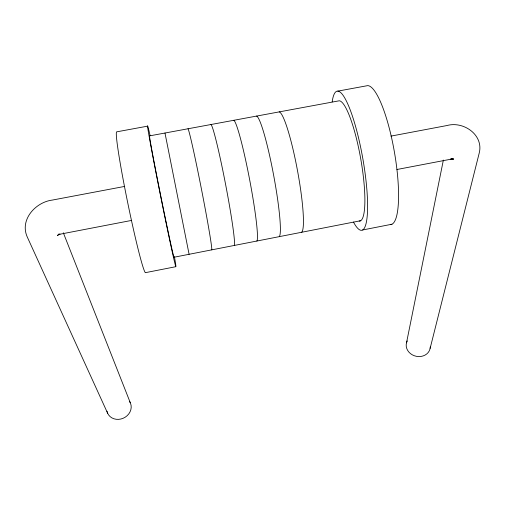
<?xml version="1.0" encoding="UTF-8"?>
<svg xmlns="http://www.w3.org/2000/svg" width="505" height="505" viewBox="0 0 505 505"><rect width="100%" height="100%" fill="white"/><g stroke="black" fill="none" stroke-linecap="round" stroke-linejoin="round"><path stroke-width="0.76" d="M406.512 342.826L443.371 160.072M58.99 233.91L57.437 235.513L60.013 234.137L58.971 234.408L131.641 220.407M173.935 257.26L360.715 220.71M175.809 266.697L145.358 272.681A71.969 3.466 78.4 0 1 127.658 202.436A71.969 3.466 78.4 0 1 116.592 131.862L147.605 126.149M362.615 229.983L391.956 224.22M396.924 169.503L453.212 158.759L450.479 159.176L451.899 158.955M124.71 186.408L52.4 200.062C35.634 202.082 19.55 219.694 27.194 236.826L107.66 413.292M390.939 136.116L446.982 125.53C463.697 120.815 484.219 135.214 479.094 153.564L429.963 349.012A12.126 10.491 14.1 0 1 414.365 355.766A12.126 10.491 14.1 0 1 407.276 340.919M337.82 91.121L367.684 85.623A70.466 15.731 80.2 0 1 394.859 154.707A70.466 15.731 80.2 0 1 390.636 224.586M451.457 159.031L453.578 159.22L452.108 158.728M63.321 232.786L130.29 402.731M164.983 133.03L189.097 254.293M129.589 401.481A12.486 11.003 -26.3 0 1 123.214 418.247A12.486 11.003 -26.3 0 1 106.997 411.228M174.484 257.077A71.779 1.054 78.6 0 1 170.065 241.876A71.779 1.054 78.6 0 1 151.853 151.14A71.779 1.054 78.6 0 1 150.118 135.706M173.979 256.294A62.033 0.909 78.6 0 1 162.427 204.216A62.033 0.909 78.6 0 1 149.575 135.877L339.297 100.779A61.048 11.653 80 0 1 361.315 162.25A61.048 11.653 80 0 1 359.238 221.051M430.254 346.967A12.126 10.491 14.1 0 1 430.108 348.343M332.17 101.871A70.637 13.49 80 0 1 351.707 114.042A70.637 13.49 80 0 1 367.577 203.61A70.637 13.49 80 0 1 353.456 222.055M279.252 111.889A61.358 7.72 79.5 0 1 297.445 170.355A61.358 7.72 79.5 0 1 301.592 232.281M188.011 128.769A61.831 1.667 78.9 0 1 201.35 188.643A61.831 1.667 78.9 0 1 211.772 249.861M210.957 124.52A61.711 3.2 79.1 0 1 225.52 184.041A61.711 3.2 79.1 0 1 234.358 245.436M233.809 120.297A61.591 4.715 79.2 0 1 249.596 179.458A61.591 4.715 79.2 0 1 256.856 241.036M256.572 116.081A61.471 6.224 79.4 0 1 273.571 174.9A61.471 6.224 79.4 0 1 279.265 236.649"/></g></svg>
